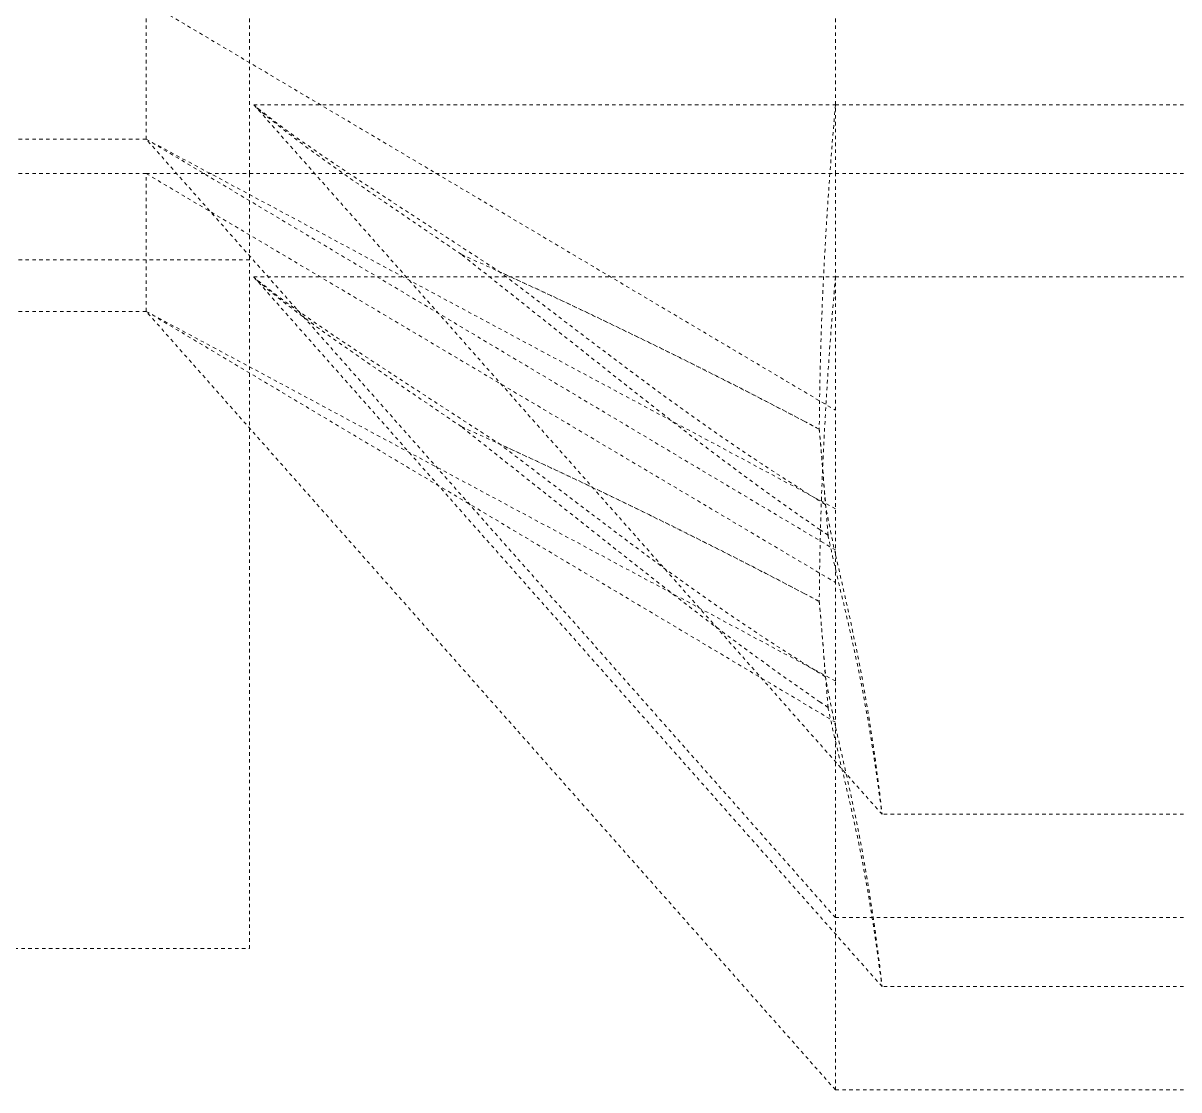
# Model space of a CAD drawing. Header units: millimetres. Extents: x -116965 to 323937, y 291661 to 566926.
# Drawn here: x -18844.45 to -18810.91, y 315131.08 to 315162.04 of the extents above; entities that cross this region are included whole.
import ezdxf

# ---------------------------------------------------------------- set-up
doc = ezdxf.new("R2010")
doc.units = ezdxf.units.MM
doc.linetypes.add('DASHED', pattern=[0.75, 0.5, -0.25])
doc.layers.add('Hidden Edges(Schneider)', color=7, linetype='DASHED', lineweight=18)

msp = doc.modelspace()

# ---------------------------------------------------------------- linework, layer by layer
at = {"layer": 'Hidden Edges(Schneider)', "ltscale": 0.016433}
for p, q in [((-18840.877861, 315158.675477), (-18840.877861, 315162.675477)), ((-18840.877861, 315153.675477), (-18840.877861, 315157.675477))]:
    msp.add_line(p, q, dxfattribs=at)
at = {"layer": 'Hidden Edges(Schneider)', "ltscale": 0.12519}
for p, q in [((-18840.87786, 315162.675478), (-18820.87786, 315150.804986)), ((-18840.87786, 315157.675478), (-18820.87786, 315145.804986))]:
    msp.add_line(p, q, dxfattribs=at)
at = {"layer": 'Hidden Edges(Schneider)', "ltscale": 0.020567}
msp.add_line((-18837.877861, 315157.675477), (-18837.877861, 315162.675477), dxfattribs=at)
at = {"layer": 'Hidden Edges(Schneider)', "ltscale": 0.049204}
msp.add_line((-18820.877861, 315157.675477), (-18820.877861, 315162.675477), dxfattribs=at)
at = {"layer": 'Hidden Edges(Schneider)', "ltscale": 0.069664}
for p, q in [((-18837.75629, 315159.675477), (-18820.877861, 315159.675477)), ((-18837.75629, 315154.675477), (-18820.877861, 315154.675477))]:
    msp.add_line(p, q, dxfattribs=at)
at = {"layer": 'Hidden Edges(Schneider)', "ltscale": 0.144412}
for p, q in [((-18819.526723, 315139.075512), (-18837.75488, 315159.673329)), ((-18819.526723, 315134.075512), (-18837.75488, 315154.673329))]:
    msp.add_line(p, q, dxfattribs=at)
at = {"layer": 'Hidden Edges(Schneider)', "ltscale": 0.145232}
for p, q in [((-18779.377861, 315159.675477), (-18820.877861, 315159.675477)), ((-18779.377861, 315154.675477), (-18820.877861, 315154.675477))]:
    msp.add_line(p, q, dxfattribs=at)
at = {"layer": 'Hidden Edges(Schneider)', "ltscale": 0.136483}
for p, q in [((-18840.877861, 315158.675477), (-18879.877861, 315158.675477)), ((-18840.877861, 315157.675477), (-18879.877861, 315157.675477)), ((-18840.877861, 315153.675477), (-18879.877861, 315153.675477))]:
    msp.add_line(p, q, dxfattribs=at)
at = {"layer": 'Hidden Edges(Schneider)', "ltscale": 0.15845}
for p, q in [((-18820.877861, 315136.075477), (-18840.877861, 315158.675477)), ((-18820.877861, 315131.075477), (-18840.877861, 315153.675477))]:
    msp.add_line(p, q, dxfattribs=at)
at = {"layer": 'Hidden Edges(Schneider)', "ltscale": 0.122319}
for p, q in [((-18840.87786, 315158.675478), (-18820.87786, 315147.945969)), ((-18840.87786, 315153.675478), (-18820.87786, 315142.945969))]:
    msp.add_line(p, q, dxfattribs=at)
at = {"layer": 'Hidden Edges(Schneider)', "ltscale": 0.125555}
for p, q in [((-18840.87786, 315158.675478), (-18820.87786, 315146.748728)), ((-18840.87786, 315153.675478), (-18820.87786, 315141.748728))]:
    msp.add_line(p, q, dxfattribs=at)
at = {"layer": 'Hidden Edges(Schneider)', "ltscale": 0.0123}
msp.add_line((-18840.877861, 315157.675477), (-18837.877861, 315157.675477), dxfattribs=at)
at = {"layer": 'Hidden Edges(Schneider)', "ltscale": 0.070167}
msp.add_line((-18837.877861, 315157.675477), (-18820.877861, 315157.675477), dxfattribs=at)
at = {"layer": 'Hidden Edges(Schneider)', "ltscale": 0.010435}
msp.add_line((-18837.877861, 315155.175477), (-18837.877861, 315157.675477), dxfattribs=at)
at = {"layer": 'Hidden Edges(Schneider)', "ltscale": 0.152231}
for p, q in [((-18777.377861, 315157.675477), (-18820.877861, 315157.675477)), ((-18777.377861, 315136.075477), (-18820.877861, 315136.075477)), ((-18777.377861, 315131.075477), (-18820.877861, 315131.075477))]:
    msp.add_line(p, q, dxfattribs=at)
at = {"layer": 'Hidden Edges(Schneider)', "ltscale": 0.080332}
msp.add_line((-18820.877861, 315145.804986), (-18820.877861, 315157.675477), dxfattribs=at)
at = {"layer": 'Hidden Edges(Schneider)', "ltscale": 0.141378}
msp.add_line((-18837.877861, 315155.175477), (-19080.271259, 315155.175478), dxfattribs=at)
at = {"layer": 'Hidden Edges(Schneider)', "ltscale": 0.082567}
msp.add_line((-18837.877861, 315135.175477), (-18837.877861, 315155.175477), dxfattribs=at)
at = {"layer": 'Hidden Edges(Schneider)', "ltscale": 0.01174}
msp.add_line((-18820.877861, 315142.945969), (-18820.877861, 315145.804986), dxfattribs=at)
at = {"layer": 'Hidden Edges(Schneider)', "ltscale": 0.008839}
msp.add_line((-18820.877861, 315140.82417), (-18820.877861, 315142.945969), dxfattribs=at)
at = {"layer": 'Hidden Edges(Schneider)', "ltscale": 0.071393}
msp.add_line((-18820.877861, 315131.075477), (-18820.877861, 315140.82417), dxfattribs=at)
at = {"layer": 'Hidden Edges(Schneider)', "ltscale": 0.140503}
for p, q in [((-18779.377861, 315139.075477), (-18819.526666, 315139.075477)), ((-18779.377861, 315134.075477), (-18819.526666, 315134.075477))]:
    msp.add_line(p, q, dxfattribs=at)
at = {"layer": 'Hidden Edges(Schneider)', "ltscale": 0.138141}
msp.add_line((-18956.298825, 315135.175477), (-18837.877861, 315135.175477), dxfattribs=at)
at = {"layer": 'Hidden Edges(Schneider)', "ltscale": 0.12351, "flags": 128}
for points in [[(-18831.736725, 315155.33136), (-18833.209021, 315156.332867), (-18834.413083, 315157.157765), (-18835.463908, 315157.891858), (-18836.271732, 315158.475602), (-18836.887467, 315158.942302), (-18837.326315, 315159.294128), (-18837.58519, 315159.512555), (-18837.709844, 315159.626259), (-18837.751157, 315159.669175), (-18837.755368, 315159.674303), (-18837.730181, 315159.65197), (-18837.664383, 315159.5958), (-18837.546613, 315159.499179), (-18837.36553, 315159.355495), (-18837.110164, 315159.158517), (-18836.784823, 315158.916258), (-18836.393831, 315158.63525), (-18835.919898, 315158.305092), (-18835.326174, 315157.901994), (-18834.617746, 315157.430679), (-18833.837054, 315156.918194), (-18832.956965, 315156.344859), (-18831.884806, 315155.647756), (-18830.624969, 315154.826471)], [(-18831.736725, 315150.33136), (-18833.209021, 315151.332867), (-18834.413083, 315152.157765), (-18835.463908, 315152.891858), (-18836.271732, 315153.475602), (-18836.887467, 315153.942302), (-18837.326315, 315154.294128), (-18837.58519, 315154.512555), (-18837.709844, 315154.626259), (-18837.751157, 315154.669175), (-18837.755368, 315154.674303), (-18837.730181, 315154.65197), (-18837.664383, 315154.5958), (-18837.546613, 315154.499179), (-18837.36553, 315154.355495), (-18837.110164, 315154.158517), (-18836.784823, 315153.916258), (-18836.393831, 315153.63525), (-18835.919898, 315153.305092), (-18835.326174, 315152.901994), (-18834.617746, 315152.430679), (-18833.837054, 315151.918194), (-18832.956965, 315151.344859), (-18831.884806, 315150.647756), (-18830.624969, 315149.826471)]]:
    msp.add_lwpolyline(points, dxfattribs=at)
at = {"layer": 'Hidden Edges(Schneider)', "ltscale": 0.063161, "flags": 128}
for points in [[(-18820.87786, 315159.675477), (-18820.879595, 315159.655666), (-18820.884764, 315159.59641), (-18820.893281, 315159.497988), (-18820.905049, 315159.360673), (-18820.919969, 315159.184859), (-18820.937817, 315158.971632), (-18820.958326, 315158.721818), (-18820.981229, 315158.43617), (-18821.006263, 315158.115444), (-18821.033042, 315157.761457), (-18821.061108, 315157.376124), (-18821.090052, 315156.960688), (-18821.119445, 315156.516395), (-18821.14887, 315156.044491), (-18821.177905, 315155.54622), (-18821.206081, 315155.023622), (-18821.232884, 315154.479633), (-18821.257889, 315153.915862), (-18821.280673, 315153.334545), (-18821.300791, 315152.739237), (-18821.31789, 315152.131824), (-18821.331623, 315151.51408), (-18821.341636, 315150.887778), (-18821.347587, 315150.254691)], [(-18820.87786, 315154.675477), (-18820.879595, 315154.655666), (-18820.884764, 315154.59641), (-18820.893281, 315154.497988), (-18820.905049, 315154.360673), (-18820.919969, 315154.184859), (-18820.937817, 315153.971632), (-18820.958326, 315153.721818), (-18820.981229, 315153.43617), (-18821.006263, 315153.115444), (-18821.033042, 315152.761457), (-18821.061108, 315152.376124), (-18821.090052, 315151.960688), (-18821.119445, 315151.516395), (-18821.14887, 315151.044491), (-18821.177905, 315150.54622), (-18821.206081, 315150.023622), (-18821.232884, 315149.479633), (-18821.257889, 315148.915862), (-18821.280673, 315148.334545), (-18821.300791, 315147.739237), (-18821.31789, 315147.131824), (-18821.331623, 315146.51408), (-18821.341636, 315145.887778), (-18821.347587, 315145.254691)]]:
    msp.add_lwpolyline(points, dxfattribs=at)
at = {"layer": 'Hidden Edges(Schneider)', "ltscale": 0.046831, "flags": 128}
for points in [[(-18831.736725, 315155.33136), (-18831.288264, 315155.127611), (-18830.846207, 315154.925717), (-18830.410187, 315154.72549), (-18829.979737, 315154.526697), (-18829.554389, 315154.329105), (-18829.133656, 315154.132484), (-18828.717072, 315153.936607), (-18828.304155, 315153.741246), (-18827.894428, 315153.546174), (-18827.487419, 315153.351166), (-18827.082646, 315153.155995), (-18826.679628, 315152.960432), (-18826.277898, 315152.76425), (-18825.876978, 315152.567219), (-18825.476382, 315152.369108), (-18825.075648, 315152.169683), (-18824.674294, 315151.96871), (-18824.271853, 315151.765952), (-18823.867853, 315151.561172), (-18823.461817, 315151.354127), (-18823.053282, 315151.144575), (-18822.641776, 315150.932273), (-18822.226832, 315150.716972), (-18821.808002, 315150.49843)], [(-18831.736725, 315150.33136), (-18831.288264, 315150.127611), (-18830.846207, 315149.925717), (-18830.410187, 315149.72549), (-18829.979737, 315149.526697), (-18829.554389, 315149.329105), (-18829.133656, 315149.132484), (-18828.717072, 315148.936607), (-18828.304155, 315148.741246), (-18827.894428, 315148.546174), (-18827.487419, 315148.351166), (-18827.082646, 315148.155995), (-18826.679628, 315147.960432), (-18826.277898, 315147.76425), (-18825.876978, 315147.567219), (-18825.476382, 315147.369108), (-18825.075648, 315147.169683), (-18824.674294, 315146.96871), (-18824.271853, 315146.765952), (-18823.867853, 315146.561172), (-18823.461817, 315146.354127), (-18823.053282, 315146.144575), (-18822.641776, 315145.932273), (-18822.226832, 315145.716972), (-18821.808002, 315145.49843)]]:
    msp.add_lwpolyline(points, dxfattribs=at)
at = {"layer": 'Hidden Edges(Schneider)', "ltscale": 0.055489, "flags": 128}
for points in [[(-18821.322715, 315147.334678), (-18821.691611, 315147.590342), (-18822.059009, 315147.847565), (-18822.425378, 315148.106792), (-18822.791164, 315148.368472), (-18823.155387, 315148.63198), (-18823.514965, 315148.895084), (-18823.871863, 315149.159139), (-18824.22838, 315149.425737), (-18824.586804, 315149.696471), (-18824.949434, 315149.972934), (-18825.318582, 315150.256716), (-18825.696547, 315150.549411), (-18826.085637, 315150.852617), (-18826.488154, 315151.167943), (-18826.906388, 315151.497006), (-18827.342632, 315151.841433), (-18827.79917, 315152.202858), (-18828.278277, 315152.582918), (-18828.782242, 315152.983251), (-18829.313338, 315153.405491), (-18829.87386, 315153.851266), (-18830.466101, 315154.322187), (-18831.092212, 315154.819732), (-18831.736725, 315155.33136)], [(-18821.322715, 315142.334678), (-18821.691611, 315142.590342), (-18822.059009, 315142.847565), (-18822.425378, 315143.106792), (-18822.791164, 315143.368472), (-18823.155387, 315143.63198), (-18823.514965, 315143.895084), (-18823.871863, 315144.159139), (-18824.22838, 315144.425737), (-18824.586804, 315144.696471), (-18824.949434, 315144.972934), (-18825.318582, 315145.256716), (-18825.696547, 315145.549411), (-18826.085637, 315145.852617), (-18826.488154, 315146.167943), (-18826.906388, 315146.497006), (-18827.342632, 315146.841433), (-18827.79917, 315147.202858), (-18828.278277, 315147.582918), (-18828.782242, 315147.983251), (-18829.313338, 315148.405491), (-18829.87386, 315148.851266), (-18830.466101, 315149.322187), (-18831.092212, 315149.819732), (-18831.736725, 315150.33136)]]:
    msp.add_lwpolyline(points, dxfattribs=at)
at = {"layer": 'Hidden Edges(Schneider)', "ltscale": 0.041644, "flags": 128}
for points in [[(-18821.808002, 315150.49843), (-18822.171176, 315150.689443), (-18822.534187, 315150.879261), (-18822.897165, 315151.067945), (-18823.260224, 315151.255554), (-18823.623498, 315151.442149), (-18823.98711, 315151.627787), (-18824.351189, 315151.812529), (-18824.71586, 315151.996434), (-18825.081246, 315152.17956), (-18825.447481, 315152.361967), (-18825.814684, 315152.543716), (-18826.182988, 315152.724867), (-18826.552513, 315152.905482), (-18826.923382, 315153.085623), (-18827.295726, 315153.265355), (-18827.668131, 315153.444011), (-18828.03922, 315153.620954), (-18828.409279, 315153.796362), (-18828.778622, 315153.970412), (-18829.147537, 315154.143282), (-18829.516328, 315154.315147), (-18829.885299, 315154.486184), (-18830.254748, 315154.656566), (-18830.624969, 315154.826471)], [(-18821.808002, 315145.49843), (-18822.171176, 315145.689443), (-18822.534187, 315145.879261), (-18822.897165, 315146.067945), (-18823.260224, 315146.255554), (-18823.623498, 315146.442149), (-18823.98711, 315146.627787), (-18824.351189, 315146.812529), (-18824.71586, 315146.996434), (-18825.081246, 315147.17956), (-18825.447481, 315147.361967), (-18825.814684, 315147.543716), (-18826.182988, 315147.724867), (-18826.552513, 315147.905482), (-18826.923382, 315148.085623), (-18827.295726, 315148.265355), (-18827.668131, 315148.444011), (-18828.03922, 315148.620954), (-18828.409279, 315148.796362), (-18828.778622, 315148.970412), (-18829.147537, 315149.143282), (-18829.516328, 315149.315147), (-18829.885299, 315149.486184), (-18830.254748, 315149.656566), (-18830.624969, 315149.826471)]]:
    msp.add_lwpolyline(points, dxfattribs=at)
at = {"layer": 'Hidden Edges(Schneider)', "ltscale": 0.047527, "flags": 128}
for points in [[(-18821.47938, 315148.261866), (-18821.881478, 315148.515376), (-18822.270367, 315148.763606), (-18822.647493, 315149.007404), (-18823.014343, 315149.247668), (-18823.37239, 315149.485312), (-18823.723099, 315149.72126), (-18824.067939, 315149.956447), (-18824.408372, 315150.191805), (-18824.745858, 315150.42826), (-18825.081885, 315150.666724), (-18825.417931, 315150.908088), (-18825.755513, 315151.153232), (-18826.096127, 315151.403023), (-18826.4413, 315151.658323), (-18826.792529, 315151.920002), (-18827.151325, 315152.188939), (-18827.519181, 315152.466024), (-18827.897585, 315152.752159), (-18828.288009, 315153.048255), (-18828.691952, 315153.35524), (-18829.1235, 315153.68364), (-18829.591763, 315154.040199), (-18830.093372, 315154.422097), (-18830.624969, 315154.826471)], [(-18821.47938, 315143.261866), (-18821.881478, 315143.515376), (-18822.270367, 315143.763606), (-18822.647493, 315144.007404), (-18823.014343, 315144.247668), (-18823.37239, 315144.485312), (-18823.723099, 315144.72126), (-18824.067939, 315144.956447), (-18824.408372, 315145.191805), (-18824.745858, 315145.42826), (-18825.081885, 315145.666724), (-18825.417931, 315145.908088), (-18825.755513, 315146.153232), (-18826.096127, 315146.403023), (-18826.4413, 315146.658323), (-18826.792529, 315146.920002), (-18827.151325, 315147.188939), (-18827.519181, 315147.466024), (-18827.897585, 315147.752159), (-18828.288009, 315148.048255), (-18828.691952, 315148.35524), (-18829.1235, 315148.68364), (-18829.591763, 315149.040199), (-18830.093372, 315149.422097), (-18830.624969, 315149.826471)]]:
    msp.add_lwpolyline(points, dxfattribs=at)
at = {"layer": 'Hidden Edges(Schneider)', "ltscale": 0.002111, "flags": 128}
for points in [[(-18821.808002, 315150.49843), (-18821.7888, 315150.488384), (-18821.769607, 315150.478336), (-18821.75041, 315150.468285), (-18821.731212, 315150.458233), (-18821.71202, 315150.44818), (-18821.692827, 315150.438124), (-18821.673639, 315150.428066), (-18821.654451, 315150.418007), (-18821.635258, 315150.407945), (-18821.616075, 315150.397882), (-18821.596887, 315150.387817), (-18821.577704, 315150.37775), (-18821.558516, 315150.367681), (-18821.539338, 315150.357611), (-18821.520155, 315150.347538), (-18821.500976, 315150.337464), (-18821.481793, 315150.327387), (-18821.46262, 315150.317309), (-18821.443441, 315150.307229), (-18821.424263, 315150.297147), (-18821.405089, 315150.287063), (-18821.385915, 315150.276978), (-18821.366747, 315150.26689), (-18821.347573, 315150.256801)], [(-18821.808002, 315145.49843), (-18821.7888, 315145.488384), (-18821.769607, 315145.478336), (-18821.75041, 315145.468285), (-18821.731212, 315145.458233), (-18821.71202, 315145.44818), (-18821.692827, 315145.438124), (-18821.673639, 315145.428066), (-18821.654451, 315145.418007), (-18821.635258, 315145.407945), (-18821.616075, 315145.397882), (-18821.596887, 315145.387817), (-18821.577704, 315145.37775), (-18821.558516, 315145.367681), (-18821.539338, 315145.357611), (-18821.520155, 315145.347538), (-18821.500976, 315145.337464), (-18821.481793, 315145.327387), (-18821.46262, 315145.317309), (-18821.443441, 315145.307229), (-18821.424263, 315145.297147), (-18821.405089, 315145.287063), (-18821.385915, 315145.276978), (-18821.366747, 315145.26689), (-18821.347573, 315145.256801)]]:
    msp.add_lwpolyline(points, dxfattribs=at)
at = {"layer": 'Hidden Edges(Schneider)', "ltscale": 0.002114, "flags": 128}
for points in [[(-18821.347587, 315150.254691), (-18821.366756, 315150.264874), (-18821.385925, 315150.275055), (-18821.405099, 315150.285234), (-18821.424272, 315150.29541), (-18821.443446, 315150.305584), (-18821.462624, 315150.315755), (-18821.481798, 315150.325924), (-18821.500976, 315150.336091), (-18821.520155, 315150.346255), (-18821.539338, 315150.356417), (-18821.558521, 315150.366577), (-18821.577704, 315150.376734), (-18821.596887, 315150.386888), (-18821.616075, 315150.397041), (-18821.635258, 315150.40719), (-18821.654451, 315150.417338), (-18821.673639, 315150.427483), (-18821.692827, 315150.437625), (-18821.71202, 315150.447766), (-18821.731212, 315150.457903), (-18821.75041, 315150.468039), (-18821.769603, 315150.478172), (-18821.7888, 315150.488302), (-18821.808002, 315150.49843)], [(-18821.347587, 315145.254691), (-18821.366756, 315145.264874), (-18821.385925, 315145.275055), (-18821.405099, 315145.285234), (-18821.424272, 315145.29541), (-18821.443446, 315145.305584), (-18821.462624, 315145.315755), (-18821.481798, 315145.325924), (-18821.500976, 315145.336091), (-18821.520155, 315145.346255), (-18821.539338, 315145.356417), (-18821.558521, 315145.366577), (-18821.577704, 315145.376734), (-18821.596887, 315145.386888), (-18821.616075, 315145.397041), (-18821.635258, 315145.40719), (-18821.654451, 315145.417338), (-18821.673639, 315145.427483), (-18821.692827, 315145.437625), (-18821.71202, 315145.447766), (-18821.731212, 315145.457903), (-18821.75041, 315145.468039), (-18821.769603, 315145.478172), (-18821.7888, 315145.488302), (-18821.808002, 315145.49843)]]:
    msp.add_lwpolyline(points, dxfattribs=at)
at = {"layer": 'Hidden Edges(Schneider)', "ltscale": 0.008975, "flags": 128}
for points in [[(-18821.347587, 315150.254691), (-18821.339233, 315150.164085), (-18821.33096, 315150.073401), (-18821.322773, 315149.982646), (-18821.314671, 315149.891824), (-18821.306656, 315149.80094), (-18821.298726, 315149.71), (-18821.290891, 315149.61901), (-18821.283143, 315149.527974), (-18821.27549, 315149.436898), (-18821.267932, 315149.345787), (-18821.260469, 315149.254646), (-18821.253107, 315149.163482), (-18821.245845, 315149.072298), (-18821.238682, 315148.981101), (-18821.231621, 315148.889895), (-18821.224663, 315148.798687), (-18821.217811, 315148.70748), (-18821.211069, 315148.616282), (-18821.204436, 315148.525117), (-18821.197918, 315148.434039), (-18821.191514, 315148.343054), (-18821.185224, 315148.252167), (-18821.179044, 315148.161383), (-18821.172989, 315148.070707)], [(-18821.347587, 315145.254691), (-18821.339233, 315145.164085), (-18821.33096, 315145.073401), (-18821.322773, 315144.982646), (-18821.314671, 315144.891824), (-18821.306656, 315144.80094), (-18821.298726, 315144.71), (-18821.290891, 315144.61901), (-18821.283143, 315144.527974), (-18821.27549, 315144.436898), (-18821.267932, 315144.345787), (-18821.260469, 315144.254646), (-18821.253107, 315144.163482), (-18821.245845, 315144.072298), (-18821.238682, 315143.981101), (-18821.231621, 315143.889895), (-18821.224663, 315143.798687), (-18821.217811, 315143.70748), (-18821.211069, 315143.616282), (-18821.204436, 315143.525117), (-18821.197918, 315143.434039), (-18821.191514, 315143.343054), (-18821.185224, 315143.252167), (-18821.179044, 315143.161383), (-18821.172989, 315143.070707)]]:
    msp.add_lwpolyline(points, dxfattribs=at)
at = {"layer": 'Hidden Edges(Schneider)', "ltscale": 0.004417, "flags": 128}
for points in [[(-18821.253607, 315149.169101), (-18821.257446, 315149.214419), (-18821.261294, 315149.259741), (-18821.265152, 315149.305068), (-18821.269014, 315149.350399), (-18821.272886, 315149.395733), (-18821.276763, 315149.441069), (-18821.280649, 315149.486408), (-18821.28454, 315149.531747), (-18821.288436, 315149.577087), (-18821.292341, 315149.622427), (-18821.296251, 315149.667766), (-18821.300166, 315149.713103), (-18821.304085, 315149.758438), (-18821.308015, 315149.803771), (-18821.311949, 315149.8491), (-18821.315887, 315149.894425), (-18821.319831, 315149.939746), (-18821.323779, 315149.985061), (-18821.327737, 315150.03037), (-18821.331694, 315150.075672), (-18821.335657, 315150.120967), (-18821.339624, 315150.166254), (-18821.343596, 315150.211532), (-18821.347573, 315150.256801)], [(-18821.253607, 315144.169101), (-18821.257446, 315144.214419), (-18821.261294, 315144.259741), (-18821.265152, 315144.305068), (-18821.269014, 315144.350399), (-18821.272886, 315144.395733), (-18821.276763, 315144.441069), (-18821.280649, 315144.486408), (-18821.28454, 315144.531747), (-18821.288436, 315144.577087), (-18821.292341, 315144.622427), (-18821.296251, 315144.667766), (-18821.300166, 315144.713103), (-18821.304085, 315144.758438), (-18821.308015, 315144.803771), (-18821.311949, 315144.8491), (-18821.315887, 315144.894425), (-18821.319831, 315144.939746), (-18821.323779, 315144.985061), (-18821.327737, 315145.03037), (-18821.331694, 315145.075672), (-18821.335657, 315145.120967), (-18821.339624, 315145.166254), (-18821.343596, 315145.211532), (-18821.347573, 315145.256801)]]:
    msp.add_lwpolyline(points, dxfattribs=at)
at = {"layer": 'Hidden Edges(Schneider)', "ltscale": 0.008232, "flags": 128}
for points in [[(-18821.09309, 315147.176778), (-18821.099336, 315147.258819), (-18821.105631, 315147.340975), (-18821.111963, 315147.423242), (-18821.118338, 315147.505616), (-18821.124752, 315147.588092), (-18821.131208, 315147.670667), (-18821.137707, 315147.753336), (-18821.14424, 315147.836095), (-18821.150816, 315147.91894), (-18821.157429, 315148.001866), (-18821.164077, 315148.084871), (-18821.170767, 315148.167948), (-18821.17749, 315148.251095), (-18821.184247, 315148.334308), (-18821.191042, 315148.417581), (-18821.197865, 315148.500911), (-18821.204727, 315148.584293), (-18821.211617, 315148.667725), (-18821.218541, 315148.751201), (-18821.225498, 315148.834717), (-18821.232484, 315148.918269), (-18821.239498, 315149.001853), (-18821.246536, 315149.085465), (-18821.253607, 315149.169101)], [(-18821.09309, 315142.176778), (-18821.099336, 315142.258819), (-18821.105631, 315142.340975), (-18821.111963, 315142.423242), (-18821.118338, 315142.505616), (-18821.124752, 315142.588092), (-18821.131208, 315142.670667), (-18821.137707, 315142.753336), (-18821.14424, 315142.836095), (-18821.150816, 315142.91894), (-18821.157429, 315143.001866), (-18821.164077, 315143.084871), (-18821.170767, 315143.167948), (-18821.17749, 315143.251095), (-18821.184247, 315143.334308), (-18821.191042, 315143.417581), (-18821.197865, 315143.500911), (-18821.204727, 315143.584293), (-18821.211617, 315143.667725), (-18821.218541, 315143.751201), (-18821.225498, 315143.834717), (-18821.232484, 315143.918269), (-18821.239498, 315144.001853), (-18821.246536, 315144.085465), (-18821.253607, 315144.169101)]]:
    msp.add_lwpolyline(points, dxfattribs=at)
at = {"layer": 'Hidden Edges(Schneider)', "ltscale": 0.001432, "flags": 128}
for points in [[(-18821.172989, 315148.070707), (-18821.185782, 315148.078656), (-18821.198571, 315148.086607), (-18821.211364, 315148.094558), (-18821.224148, 315148.102512), (-18821.236932, 315148.110467), (-18821.249716, 315148.118423), (-18821.262496, 315148.12638), (-18821.275275, 315148.134339), (-18821.288049, 315148.1423), (-18821.300824, 315148.150261), (-18821.313594, 315148.158224), (-18821.326363, 315148.166189), (-18821.339128, 315148.174154), (-18821.351893, 315148.182122), (-18821.364653, 315148.19009), (-18821.377409, 315148.19806), (-18821.390164, 315148.206031), (-18821.402915, 315148.214003), (-18821.415665, 315148.221976), (-18821.428411, 315148.229951), (-18821.441157, 315148.237927), (-18821.453898, 315148.245905), (-18821.466639, 315148.253885), (-18821.47938, 315148.261866)], [(-18821.172989, 315143.070707), (-18821.185782, 315143.078656), (-18821.198571, 315143.086607), (-18821.211364, 315143.094558), (-18821.224148, 315143.102512), (-18821.236932, 315143.110467), (-18821.249716, 315143.118423), (-18821.262496, 315143.12638), (-18821.275275, 315143.134339), (-18821.288049, 315143.1423), (-18821.300824, 315143.150261), (-18821.313594, 315143.158224), (-18821.326363, 315143.166189), (-18821.339128, 315143.174154), (-18821.351893, 315143.182122), (-18821.364653, 315143.19009), (-18821.377409, 315143.19806), (-18821.390164, 315143.206031), (-18821.402915, 315143.214003), (-18821.415665, 315143.221976), (-18821.428411, 315143.229951), (-18821.441157, 315143.237927), (-18821.453898, 315143.245905), (-18821.466639, 315143.253885), (-18821.47938, 315143.261866)]]:
    msp.add_lwpolyline(points, dxfattribs=at)
at = {"layer": 'Hidden Edges(Schneider)', "ltscale": 0.006121, "flags": 128}
for points in [[(-18820.87786, 315146.625217), (-18820.890906, 315146.684478), (-18820.903909, 315146.74383), (-18820.91686, 315146.803271), (-18820.929764, 315146.862802), (-18820.942614, 315146.922419), (-18820.955408, 315146.982124), (-18820.968139, 315147.041915), (-18820.980809, 315147.101791), (-18820.993412, 315147.161752), (-18821.005948, 315147.221797), (-18821.018408, 315147.281925), (-18821.030801, 315147.342135), (-18821.043112, 315147.402427), (-18821.055343, 315147.462798), (-18821.067498, 315147.523249), (-18821.079571, 315147.583778), (-18821.091559, 315147.644385), (-18821.103456, 315147.705068), (-18821.115272, 315147.765826), (-18821.126998, 315147.826658), (-18821.138633, 315147.887564), (-18821.150177, 315147.948541), (-18821.16163, 315148.009589), (-18821.172989, 315148.070707)], [(-18820.87786, 315141.625217), (-18820.890906, 315141.684478), (-18820.903909, 315141.74383), (-18820.91686, 315141.803271), (-18820.929764, 315141.862802), (-18820.942614, 315141.922419), (-18820.955408, 315141.982124), (-18820.968139, 315142.041915), (-18820.980809, 315142.101791), (-18820.993412, 315142.161752), (-18821.005948, 315142.221797), (-18821.018408, 315142.281925), (-18821.030801, 315142.342135), (-18821.043112, 315142.402427), (-18821.055343, 315142.462798), (-18821.067498, 315142.523249), (-18821.079571, 315142.583778), (-18821.091559, 315142.644385), (-18821.103456, 315142.705068), (-18821.115272, 315142.765826), (-18821.126998, 315142.826658), (-18821.138633, 315142.887564), (-18821.150177, 315142.948541), (-18821.16163, 315143.009589), (-18821.172989, 315143.070707)]]:
    msp.add_lwpolyline(points, dxfattribs=at)
at = {"layer": 'Hidden Edges(Schneider)', "ltscale": 0.001085, "flags": 128}
for points in [[(-18821.09309, 315147.176778), (-18821.102674, 315147.183349), (-18821.112254, 315147.189921), (-18821.121834, 315147.196493), (-18821.131413, 315147.203066), (-18821.140988, 315147.20964), (-18821.150568, 315147.216214), (-18821.160143, 315147.22279), (-18821.169713, 315147.229365), (-18821.179288, 315147.235942), (-18821.188858, 315147.242519), (-18821.198428, 315147.249098), (-18821.207998, 315147.255676), (-18821.217563, 315147.262256), (-18821.227129, 315147.268836), (-18821.236694, 315147.275417), (-18821.246255, 315147.281998), (-18821.25582, 315147.288581), (-18821.265381, 315147.295163), (-18821.274936, 315147.301747), (-18821.284497, 315147.308331), (-18821.294053, 315147.314916), (-18821.303609, 315147.321502), (-18821.31316, 315147.328089), (-18821.322715, 315147.334678)], [(-18821.09309, 315142.176778), (-18821.102674, 315142.183349), (-18821.112254, 315142.189921), (-18821.121834, 315142.196493), (-18821.131413, 315142.203066), (-18821.140988, 315142.20964), (-18821.150568, 315142.216214), (-18821.160143, 315142.22279), (-18821.169713, 315142.229365), (-18821.179288, 315142.235942), (-18821.188858, 315142.242519), (-18821.198428, 315142.249098), (-18821.207998, 315142.255676), (-18821.217563, 315142.262256), (-18821.227129, 315142.268836), (-18821.236694, 315142.275417), (-18821.246255, 315142.281998), (-18821.25582, 315142.288581), (-18821.265381, 315142.295163), (-18821.274936, 315142.301747), (-18821.284497, 315142.308331), (-18821.294053, 315142.314916), (-18821.303609, 315142.321502), (-18821.31316, 315142.328089), (-18821.322715, 315142.334678)]]:
    msp.add_lwpolyline(points, dxfattribs=at)
at = {"layer": 'Hidden Edges(Schneider)', "ltscale": 0.004192, "flags": 128}
for points in [[(-18821.09309, 315147.176778), (-18821.084516, 315147.135383), (-18821.0759, 315147.094034), (-18821.06725, 315147.052732), (-18821.058557, 315147.011477), (-18821.049826, 315146.97027), (-18821.041057, 315146.929111), (-18821.03225, 315146.887999), (-18821.02341, 315146.846936), (-18821.014531, 315146.805921), (-18821.005619, 315146.764955), (-18820.996678, 315146.724038), (-18820.987699, 315146.683171), (-18820.978692, 315146.642353), (-18820.969656, 315146.601585), (-18820.960586, 315146.560867), (-18820.951493, 315146.520199), (-18820.942371, 315146.479582), (-18820.933221, 315146.439015), (-18820.924046, 315146.398499), (-18820.914853, 315146.358034), (-18820.905636, 315146.317621), (-18820.896394, 315146.277258), (-18820.887139, 315146.236948), (-18820.87786, 315146.19669)], [(-18821.09309, 315142.176778), (-18821.084516, 315142.135383), (-18821.0759, 315142.094034), (-18821.06725, 315142.052732), (-18821.058557, 315142.011477), (-18821.049826, 315141.97027), (-18821.041057, 315141.929111), (-18821.03225, 315141.887999), (-18821.02341, 315141.846936), (-18821.014531, 315141.805921), (-18821.005619, 315141.764955), (-18820.996678, 315141.724038), (-18820.987699, 315141.683171), (-18820.978692, 315141.642353), (-18820.969656, 315141.601585), (-18820.960586, 315141.560867), (-18820.951493, 315141.520199), (-18820.942371, 315141.479582), (-18820.933221, 315141.439015), (-18820.924046, 315141.398499), (-18820.914853, 315141.358034), (-18820.905636, 315141.317621), (-18820.896394, 315141.277258), (-18820.887139, 315141.236948), (-18820.87786, 315141.19669)]]:
    msp.add_lwpolyline(points, dxfattribs=at)
at = {"layer": 'Hidden Edges(Schneider)', "ltscale": 0.139274, "flags": 128}
for points in [[(-18820.87786, 315146.19669), (-18820.639112, 315145.185472), (-18820.414093, 315144.218191), (-18820.216921, 315143.304946), (-18820.050786, 315142.458284), (-18819.913023, 315141.685308), (-18819.801052, 315140.999274), (-18819.711602, 315140.408179), (-18819.641788, 315139.91783), (-18819.589646, 315139.535162), (-18819.553774, 315139.266221), (-18819.532941, 315139.113159), (-18819.526518, 315139.077954), (-18819.534357, 315139.161407), (-18819.556601, 315139.361933), (-18819.593947, 315139.677581), (-18819.647582, 315140.105317), (-18819.718774, 315140.637553), (-18819.80963, 315141.268266), (-18819.923022, 315141.991625), (-18820.06161, 315142.796602), (-18820.227688, 315143.670475), (-18820.423372, 315144.6069), (-18820.645335, 315145.59707), (-18820.87786, 315146.625217)], [(-18820.87786, 315141.19669), (-18820.639112, 315140.185472), (-18820.414093, 315139.218191), (-18820.216921, 315138.304946), (-18820.050786, 315137.458284), (-18819.913023, 315136.685308), (-18819.801052, 315135.999274), (-18819.711602, 315135.408179), (-18819.641788, 315134.91783), (-18819.589646, 315134.535162), (-18819.553774, 315134.266221), (-18819.532941, 315134.113159), (-18819.526518, 315134.077954), (-18819.534357, 315134.161407), (-18819.556601, 315134.361933), (-18819.593947, 315134.677581), (-18819.647582, 315135.105317), (-18819.718774, 315135.637553), (-18819.80963, 315136.268266), (-18819.923022, 315136.991625), (-18820.06161, 315137.796602), (-18820.227688, 315138.670475), (-18820.423372, 315139.6069), (-18820.645335, 315140.59707), (-18820.87786, 315141.625217)]]:
    msp.add_lwpolyline(points, dxfattribs=at)

doc.saveas('drawing.dxf')
